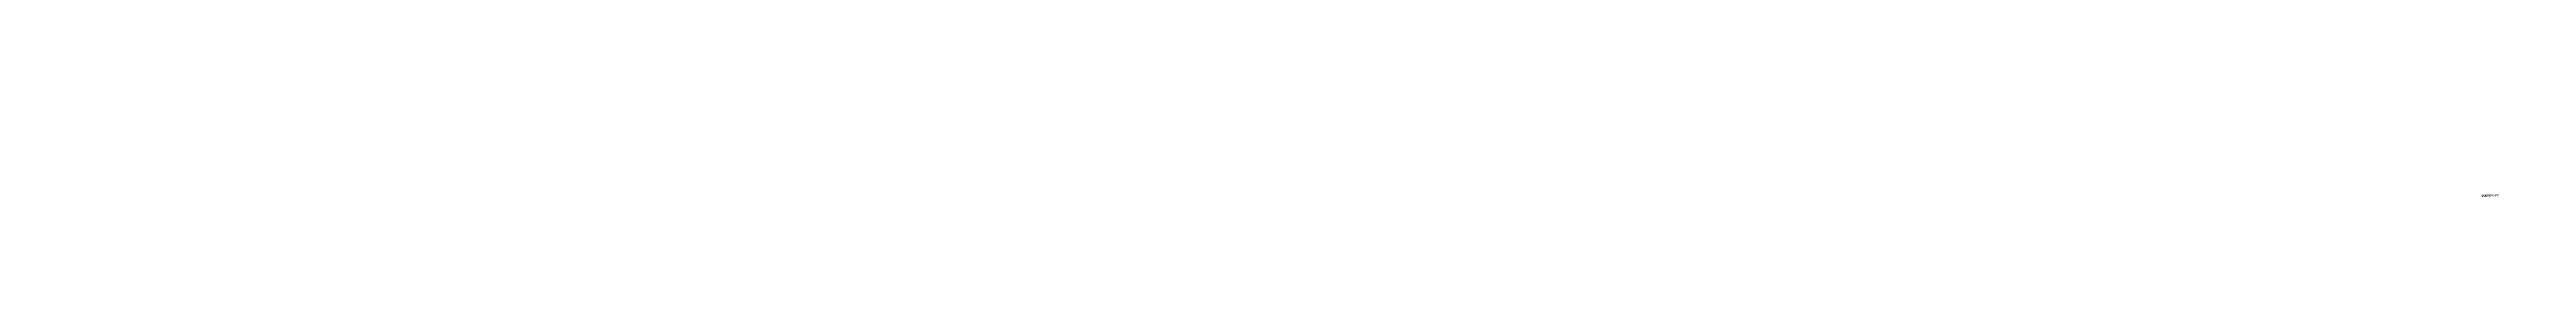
# Model space of a CAD drawing. Extents: x -100 to 18980, y -100 to 633.
import ezdxf

# ---------------------------------------------------------------- set-up
doc = ezdxf.new("R2010")
doc.units = 0
doc.layers.add('1', color=7, linetype='CONTINUOUS')

msp = doc.modelspace()

# ---------------------------------------------------------------- texts
at = {"layer": '1'}
for s, p in [('Author: GRAZIA 34184-401', (18634.370229, 0)), ('Sample Size: 2XS-176', (18634.370229, -5)), ('Grade Rule Table: grazia2', (18634.370229, -10)), ('Units: METRIC', (18634.370229, -15))]:
    msp.add_text(s, height=8, dxfattribs=at).set_placement(p)

doc.saveas('drawing.dxf')
